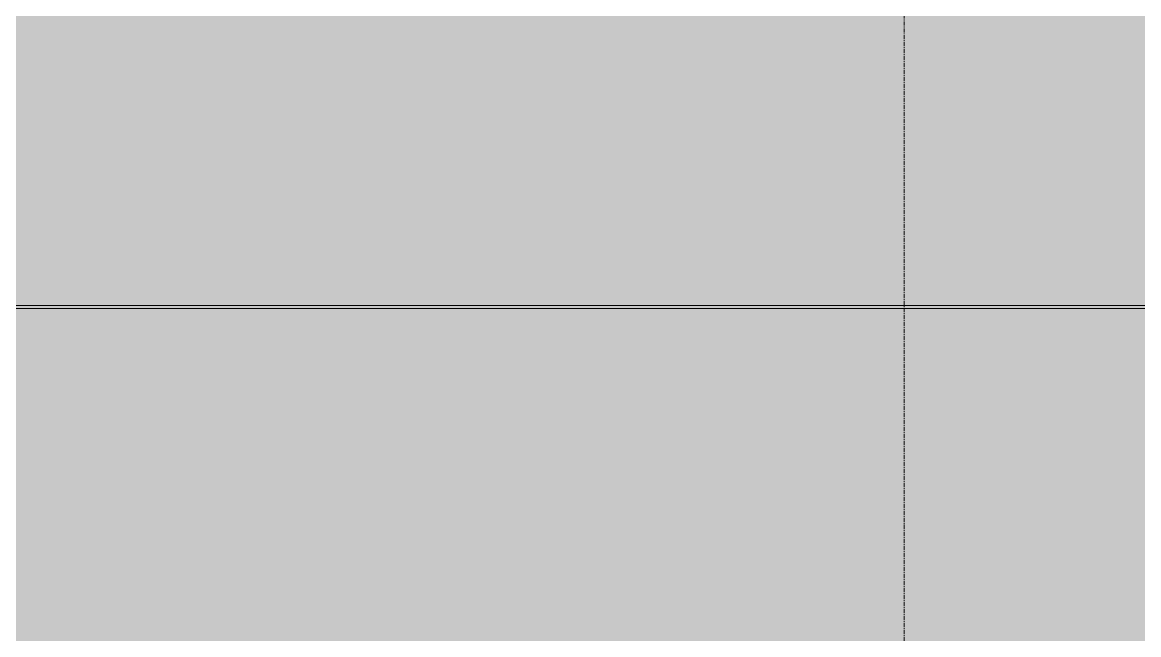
# Model space of a CAD drawing. Header units: millimetres. Extents: x -134153 to 99383, y -5233 to 35400.
# Drawn here: x 80759 to 84303, y 2254 to 4200 of the extents above; entities that cross this region are included whole.
import ezdxf

# ---------------------------------------------------------------- set-up
doc = ezdxf.new("R2010")
doc.units = ezdxf.units.MM
doc.linetypes.add('Grid Line', pattern=[22.225, 12.7, -3.175, 3.175, -3.175])
for name, color, linetype, lineweight in [('A-WALL', 113, 'Continuous', 9), ('A-WALL-PATT-2', 111, 'Continuous', 5), ('S-GRID-1', 1, 'Grid Line', 9)]:
    doc.layers.add(name, color=color, linetype=linetype, lineweight=lineweight)

msp = doc.modelspace()

# ---------------------------------------------------------------- hatches: boundary and pattern name
at = {"layer": 'A-WALL-PATT-2'}
h = msp.add_hatch(color=256, dxfattribs=at)
h.paths.add_polyline_path([(77608.9, 2200), (77958.9, 2200), (77958.9, 3290), (77608.9, 3290), (77608.9, 3200.6)])
h.paths.add_polyline_path([(80174.4, 2200), (88768.9, 2200), (88768.9, 3290), (79748.9, 3290), (79748.9, 2200)])
h.paths.add_polyline_path([(77608.9, 3300), (77958.9, 3300), (77958.9, 4690), (77608.9, 4690), (77608.9, 4304.9)])
h.paths.add_polyline_path([(86520.7, 3300), (88768.9, 3300), (88768.9, 4690), (79748.9, 4690), (79748.9, 3300), (80174.4, 3300)])
h.paths.add_polyline_path([(86520.7, 4700), (88768.9, 4700), (88768.9, 5550), (88758.9, 5550), (88758.9, 5600), (77608.9, 5600), (77608.9, 4700), (80174.4, 4700)])
msp.add_hatch(color=256, dxfattribs=at).paths.add_polyline_path([(79748.9, 3290), (88764.9, 3290), (88764.9, 3300), (79748.9, 3300)])

# ---------------------------------------------------------------- linework, layer by layer
at = {"layer": 'A-WALL'}
for p, q in [((79748.9, 3300), (88768.9, 3300)), ((88768.9, 3290), (79748.9, 3290))]:
    msp.add_line(p, q, dxfattribs=at)
at = {"layer": 'S-GRID-1'}
msp.add_line((83558.9, 856.3), (83558.9, 30285.9), dxfattribs=at)

doc.saveas('drawing.dxf')
